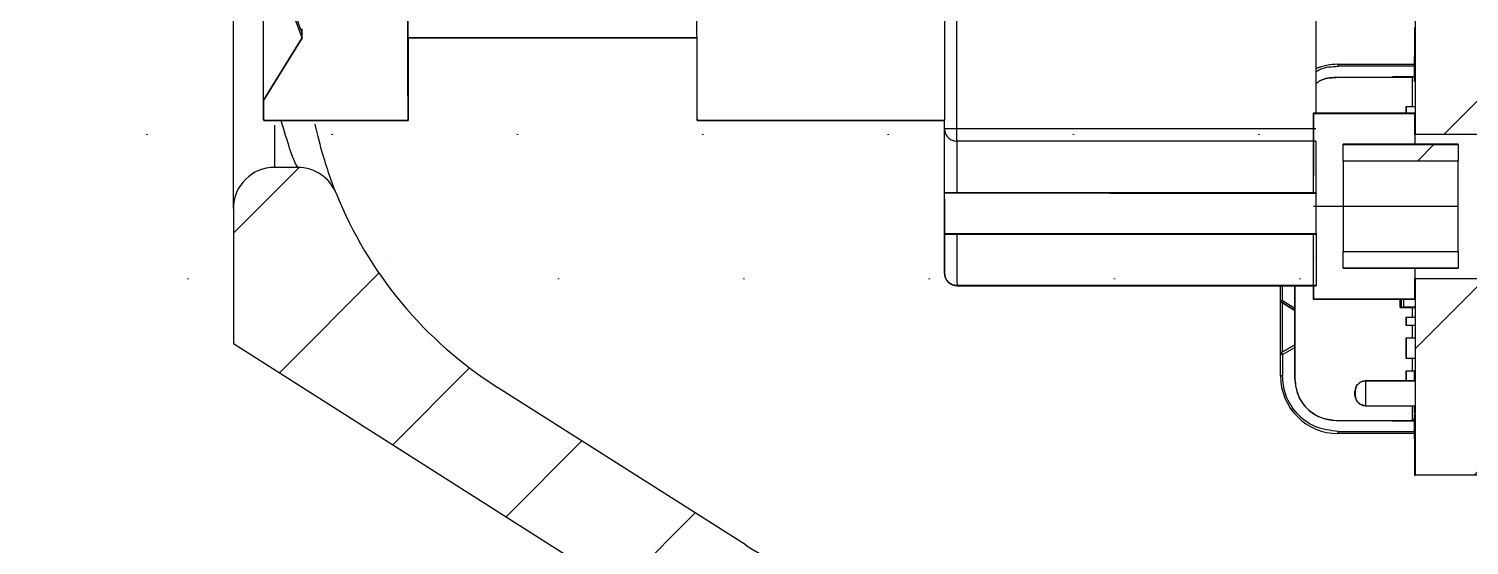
# Model space of a CAD drawing. Header units: millimetres. Extents: x 15 to 1192, y 5 to 836.
# Drawn here: x 538.77 to 573.67, y 311.67 to 324.17 of the extents above; entities that cross this region are included whole.
import ezdxf

# ---------------------------------------------------------------- set-up
doc = ezdxf.new("R2010")
doc.units = ezdxf.units.MM

msp = doc.modelspace()

# ---------------------------------------------------------------- hatches: boundary and pattern name
at = {"linetype": 'Continuous', "lineweight": 18}
h = msp.add_hatch(dxfattribs=at)
h.set_pattern_fill('ANSI31', style=0)
edge = h.paths.add_edge_path(flags=0)
edge.add_line((573.959, 321.611), (573.959, 338.121))
edge.add_ellipse((418.46, 339.866), major_axis=(-2090.982, 0), ratio=0.00083693, start_angle=94.220864, end_angle=94.264818, ccw=False)
edge.add_line((572.359, 338.12), (572.359, 321.611))
edge.add_ellipse((418.46, 319.866), major_axis=(-2090.982, 0), ratio=0.00083693, start_angle=265.735182, end_angle=265.779136, ccw=False)
h = msp.add_hatch(dxfattribs=at)
h.set_pattern_fill('ANSI31', style=0)
edge = h.paths.add_edge_path(flags=0)
edge.add_line((570.617, 321.369), (570.617, 320.967))
edge.add_spline(control_points=[(570.617, 320.967), (570.897, 320.967), (571.177, 320.967), (571.457, 320.967), (571.737, 320.967), (572.018, 320.967), (572.298, 320.967), (572.664, 320.967), (573.031, 320.967), (573.398, 320.967)], knot_values=[0, 0, 0, 0, 0.00084, 0.00084, 0.00084, 0.001681, 0.001681, 0.001681, 0.002781, 0.002781, 0.002781, 0.002781], weights=[1, 1, 1, 1, 1, 1, 1, 1, 1, 1], degree=3, periodic=0)
edge.add_line((573.398, 320.967), (573.398, 321.369))
edge.add_spline(control_points=[(573.398, 321.369), (572.971, 321.369), (572.544, 321.369), (572.117, 321.369), (571.867, 321.369), (571.617, 321.369), (571.367, 321.369), (571.117, 321.369), (570.867, 321.369), (570.617, 321.369)], knot_values=[0, 0, 0, 0, 0.001281, 0.001281, 0.001281, 0.002031, 0.002031, 0.002031, 0.002781, 0.002781, 0.002781, 0.002781], weights=[1, 1, 1, 1, 1, 1, 1, 1, 1, 1], degree=3, periodic=0)
h = msp.add_hatch(dxfattribs=at)
h.set_pattern_fill('ANSI31', style=0)
edge = h.paths.add_edge_path(flags=0)
edge.add_line((661.237, 302.294), (661.246, 303.294))
edge.add_arc((660.247, 303.304), 1, 359.4791, 449.4791)
edge.add_line((660.256, 304.303), (579.92, 305.034))
edge.add_arc((580.01, 315.033), 10, 209.4753, 269.4791, ccw=False)
edge.add_line((571.305, 310.113), (561.504, 310.113))
edge.add_arc((561.504, 320.113), 10, 237.6002, 270, ccw=False)
edge.add_line((556.146, 311.67), (550.127, 315.489))
edge.add_arc((555.485, 323.933), 10, 201.9801, 237.6002, ccw=False)
edge.add_arc((545.285, 319.815), 1, 21.9801, 90)
edge.add_line((545.285, 320.815), (544.724, 320.815))
edge.add_arc((544.724, 319.815), 1, 90, 180)
edge.add_line((543.724, 319.815), (543.724, 316.553))
edge.add_line((543.724, 316.553), (571.205, 299.113))
edge.add_line((571.205, 299.113), (571.232, 302.113))
edge.add_line((571.232, 302.113), (660.228, 301.304))
edge.add_arc((660.237, 302.304), 1, 269.4791, 359.4791)
h = msp.add_hatch(dxfattribs=at)
h.set_pattern_fill('ANSI31', style=0)
edge = h.paths.add_edge_path(flags=0)
edge.add_line((573.959, 313.363), (573.959, 318.121))
edge.add_ellipse((418.46, 319.866), major_axis=(-2090.982, 0), ratio=0.00083693, start_angle=94.220864, end_angle=94.264818, ccw=False)
edge.add_line((572.359, 318.12), (572.359, 313.363))
edge.add_line((572.359, 313.363), (573.959, 313.363))
h = msp.add_hatch(dxfattribs=at)
h.set_pattern_fill('ANSI31', style=0)
edge = h.paths.add_edge_path(flags=0)
edge.add_line((570.617, 318.78), (570.617, 318.378))
edge.add_spline(control_points=[(570.617, 318.378), (571.044, 318.378), (571.471, 318.378), (571.898, 318.378), (572.148, 318.378), (572.398, 318.378), (572.648, 318.378), (572.898, 318.378), (573.148, 318.378), (573.398, 318.378)], knot_values=[0, 0, 0, 0, 0.001281, 0.001281, 0.001281, 0.002031, 0.002031, 0.002031, 0.002781, 0.002781, 0.002781, 0.002781], weights=[1, 1, 1, 1, 1, 1, 1, 1, 1, 1], degree=3, periodic=0)
edge.add_line((573.398, 318.378), (573.398, 318.78))
edge.add_spline(control_points=[(573.398, 318.78), (573.118, 318.78), (572.837, 318.78), (572.557, 318.78), (572.277, 318.78), (571.997, 318.78), (571.717, 318.78), (571.35, 318.78), (570.984, 318.78), (570.617, 318.78)], knot_values=[0, 0, 0, 0, 0.00084, 0.00084, 0.00084, 0.001681, 0.001681, 0.001681, 0.002781, 0.002781, 0.002781, 0.002781], weights=[1, 1, 1, 1, 1, 1, 1, 1, 1, 1], degree=3, periodic=0)

# ---------------------------------------------------------------- linework, layer by layer
at = {"color": 7, "linetype": 'Continuous', "lineweight": 25}
for p, q in [((572.359, 338.12), (572.359, 321.611)), ((569.952, 337.624), (569.952, 322.124)), ((543.724, 319.815), (543.724, 328.894)), ((561.252, 321.75), (561.252, 328.95)), ((544.459, 322.451), (545.389, 323.951)), ((545.389, 323.95), (544.459, 322.45)), ((545.389, 323.95), (545.388, 324.165)), ((545.389, 323.951), (545.389, 323.95)), ((547.959, 323.951), (547.959, 323.95)), ((547.959, 323.951), (547.959, 321.951)), ((547.959, 323.95), (554.959, 323.95)), ((554.959, 323.951), (554.959, 323.95)), ((554.959, 321.951), (554.959, 323.951)), ((572.34, 324.199), (572.34, 323.31)), ((570.495, 323.31), (570.489, 323.31)), ((570.495, 323.31), (572.345, 323.31)), ((572.345, 323.26), (570.495, 323.26)), ((571.036, 323.31), (571.036, 323.31)), ((572.341, 323.486), (572.341, 323.486)), ((572.344, 323.486), (572.345, 323.486)), ((572.295, 322.99), (570.445, 322.99)), ((570.445, 322.99), (570.445, 322.99)), ((571.811, 323.01), (572.345, 323.01)), ((571.836, 322.99), (571.811, 323.01)), ((572.295, 322.29), (572.295, 322.99)), ((572.34, 323.01), (572.34, 322.979)), ((572.34, 322.979), (572.34, 323.01)), ((572.345, 322.979), (572.345, 322.973)), ((572.345, 322.973), (572.345, 322.896)), ((572.345, 322.973), (572.345, 322.973)), ((572.345, 322.973), (572.345, 322.891)), ((544.459, 322.451), (544.459, 322.45)), ((544.459, 321.951), (544.459, 322.451)), ((572.145, 322.29), (572.145, 322.12)), ((572.145, 322.12), (572.145, 322.29)), ((572.145, 322.29), (572.145, 322.29)), ((572.145, 322.29), (572.345, 322.29)), ((544.459, 321.951), (544.459, 321.95)), ((544.459, 321.95), (547.959, 321.95)), ((544.724, 321.832), (544.724, 320.815)), ((547.959, 321.951), (547.959, 321.95)), ((554.959, 321.95), (554.959, 321.951)), ((554.959, 321.95), (560.959, 321.95)), ((560.952, 321.75), (560.952, 321.951)), ((560.959, 321.95), (560.959, 321.951)), ((560.959, 320.186), (560.959, 321.951)), ((572.353, 322.124), (569.892, 322.124)), ((569.898, 321.118), (569.898, 322.121)), ((572.348, 322.12), (572.348, 321.369)), ((560.952, 321.75), (560.958, 321.75)), ((569.952, 321.75), (561.252, 321.75)), ((569.957, 321.45), (561.257, 321.45)), ((561.257, 321.45), (561.257, 320.186)), ((569.957, 321.45), (569.957, 320.2)), ((572.347, 321.374), (570.617, 321.374)), ((570.617, 320.967), (570.617, 321.369)), ((573.002, 321.374), (572.342, 321.374)), ((573.398, 321.374), (572.348, 321.374)), ((573.398, 321.369), (573.398, 320.967)), ((545.285, 320.815), (544.724, 320.815)), ((560.958, 320.044), (560.958, 319.7)), ((569.959, 320.2), (560.959, 320.2)), ((560.959, 320.2), (560.959, 320.186)), ((569.959, 320.2), (569.959, 320.184)), ((569.959, 319.216), (569.959, 320.184)), ((543.724, 319.815), (543.724, 316.553)), ((569.896, 319.874), (570.616, 319.874)), ((570.616, 319.874), (573.397, 319.874)), ((560.959, 319.214), (560.959, 319.2)), ((560.959, 318.255), (560.959, 319.214)), ((560.959, 319.2), (569.959, 319.2)), ((569.959, 319.216), (569.959, 319.2)), ((570.617, 318.378), (570.617, 318.78)), ((573.398, 318.78), (573.398, 318.378)), ((569.898, 317.626), (569.898, 318.629)), ((570.617, 318.374), (572.347, 318.374)), ((572.342, 318.374), (573.002, 318.374)), ((572.348, 318.378), (572.348, 317.627)), ((572.348, 318.374), (573.398, 318.374)), ((560.959, 318.25), (560.959, 318.255)), ((561.254, 317.95), (561.401, 317.95)), ((561.259, 317.95), (561.259, 317.954)), ((561.401, 317.95), (569.897, 317.95)), ((569.089, 317.955), (569.089, 315.77)), ((569.095, 317.593), (569.095, 317.955)), ((569.145, 317.593), (569.145, 317.955)), ((569.445, 317.955), (569.445, 315.69)), ((569.445, 317.405), (569.445, 317.955)), ((569.898, 317.95), (569.964, 317.95)), ((572.359, 318.12), (572.359, 313.363)), ((569.892, 317.624), (572.353, 317.624)), ((571.996, 317.627), (571.996, 317.428)), ((571.996, 317.428), (571.996, 317.627)), ((571.997, 317.627), (571.997, 317.428)), ((571.997, 317.428), (571.997, 317.627)), ((572.017, 317.627), (572.017, 317.428)), ((572.081, 317.627), (572.081, 317.442)), ((569.095, 317.593), (569.101, 317.593)), ((569.101, 317.593), (569.145, 317.593)), ((569.118, 317.551), (569.445, 317.346)), ((569.118, 317.551), (569.118, 317.551)), ((569.145, 317.593), (569.445, 317.405)), ((569.445, 317.346), (569.145, 317.534)), ((569.145, 316.346), (569.145, 317.534)), ((569.445, 316.515), (569.445, 317.346)), ((569.445, 317.346), (569.445, 317.346)), ((571.996, 317.428), (571.996, 317.428)), ((571.996, 317.428), (571.997, 317.428)), ((571.997, 317.428), (572.017, 317.428)), ((571.997, 317.428), (571.997, 317.428)), ((572.03, 317.422), (572.002, 317.422)), ((572.002, 317.422), (572.016, 317.422)), ((572.002, 317.422), (572.002, 317.422)), ((572.003, 317.422), (572.031, 317.422)), ((572.003, 317.422), (572.003, 317.422)), ((572.017, 317.422), (572.003, 317.422)), ((572.016, 317.422), (572.03, 317.422)), ((572.017, 317.428), (572.115, 317.428)), ((572.154, 317.422), (572.017, 317.422)), ((572.031, 317.422), (572.327, 317.422)), ((572.031, 317.422), (572.031, 317.422)), ((572.037, 317.421), (572.036, 317.421)), ((572.326, 317.421), (572.036, 317.421)), ((572.037, 317.421), (572.327, 317.421)), ((572.153, 317.422), (572.114, 317.428)), ((572.115, 317.428), (572.154, 317.422)), ((572.295, 317.19), (572.295, 317.421)), ((572.327, 317.421), (572.326, 317.421)), ((572.327, 317.422), (572.347, 317.422)), ((572.327, 317.422), (572.327, 317.422)), ((572.327, 317.422), (572.327, 317.421)), ((572.327, 317.422), (572.327, 317.421)), ((572.327, 317.421), (572.327, 317.421)), ((572.145, 317.19), (572.145, 316.99)), ((572.145, 317.19), (572.345, 317.19)), ((572.145, 316.99), (572.145, 317.19)), ((572.145, 317.19), (572.145, 317.19)), ((572.345, 316.99), (572.145, 316.99)), ((572.145, 316.99), (572.145, 316.99)), ((572.295, 316.69), (572.295, 316.99)), ((543.724, 316.553), (571.205, 299.113)), ((572.145, 316.69), (572.145, 316.19)), ((572.145, 316.19), (572.145, 316.69)), ((572.145, 316.69), (572.145, 316.69)), ((572.145, 316.69), (572.345, 316.69)), ((569.145, 316.288), (569.095, 316.288)), ((569.095, 315.77), (569.095, 316.288)), ((569.445, 316.515), (569.12, 316.332)), ((569.145, 316.346), (569.445, 316.515)), ((569.145, 316.288), (569.445, 316.457)), ((569.145, 316.288), (569.145, 315.77)), ((569.445, 316.515), (569.445, 316.515)), ((569.445, 315.69), (569.445, 316.457)), ((572.145, 316.19), (572.145, 316.19)), ((572.345, 316.19), (572.145, 316.19)), ((572.145, 315.89), (572.145, 315.646)), ((572.145, 315.89), (572.345, 315.89)), ((572.145, 315.646), (572.145, 315.89)), ((572.145, 315.89), (572.145, 315.89)), ((572.295, 315.89), (572.295, 316.19)), ((569.089, 315.77), (569.095, 315.77)), ((569.145, 315.77), (569.095, 315.77)), ((569.445, 315.69), (569.445, 315.69)), ((571.158, 315.646), (571.157, 315.646)), ((571.157, 315.646), (572.358, 315.646)), ((571.158, 315.646), (571.158, 315.046)), ((572.358, 315.646), (571.158, 315.646)), ((556.146, 311.67), (550.127, 315.489)), ((570.897, 315.396), (570.897, 315.296)), ((570.897, 315.396), (570.897, 315.396)), ((570.897, 315.396), (570.897, 315.296)), ((570.897, 315.296), (570.897, 315.396)), ((570.897, 315.296), (570.897, 315.296)), ((570.899, 315.396), (570.899, 315.296)), ((570.899, 315.396), (570.899, 315.396)), ((570.899, 315.396), (570.899, 315.296)), ((570.899, 315.296), (570.899, 315.396)), ((570.899, 315.296), (570.899, 315.296)), ((570.901, 315.396), (570.901, 315.296)), ((570.901, 315.396), (570.901, 315.296)), ((570.901, 315.396), (570.901, 315.396)), ((570.901, 315.296), (570.901, 315.396)), ((570.901, 315.296), (570.901, 315.296)), ((570.903, 315.396), (570.903, 315.296)), ((570.903, 315.396), (570.903, 315.296)), ((570.903, 315.396), (570.903, 315.396)), ((570.903, 315.296), (570.903, 315.396)), ((570.903, 315.296), (570.903, 315.296)), ((570.905, 315.396), (570.914, 315.436)), ((570.905, 315.396), (570.905, 315.296)), ((570.905, 315.396), (570.905, 315.396)), ((570.905, 315.396), (570.905, 315.296)), ((570.905, 315.296), (570.905, 315.396)), ((570.905, 315.296), (570.914, 315.256)), ((570.905, 315.296), (570.905, 315.296)), ((570.907, 315.396), (570.907, 315.296)), ((570.907, 315.396), (570.907, 315.396)), ((570.907, 315.396), (570.907, 315.296)), ((570.907, 315.296), (570.907, 315.396)), ((570.907, 315.296), (570.907, 315.296)), ((571.158, 315.046), (571.157, 315.046)), ((571.158, 315.046), (572.358, 315.046)), ((572.295, 314.69), (572.295, 315.046)), ((572.345, 314.702), (572.345, 314.84)), ((572.345, 314.836), (572.345, 314.702)), ((570.445, 314.69), (570.445, 314.69)), ((570.445, 314.69), (572.295, 314.69)), ((572.345, 314.67), (571.811, 314.67)), ((572.345, 314.702), (572.295, 314.702)), ((572.34, 314.702), (572.34, 314.67)), ((572.34, 314.67), (572.34, 314.702)), ((572.341, 314.702), (572.342, 314.67)), ((572.344, 314.67), (572.344, 314.702)), ((572.345, 314.702), (572.355, 314.702)), ((572.345, 314.702), (572.345, 314.702)), ((570.489, 314.37), (570.495, 314.37)), ((570.495, 314.42), (572.345, 314.42)), ((572.345, 314.37), (570.495, 314.37)), ((572.34, 314.37), (572.34, 313.759)), ((572.341, 314.246), (572.341, 314.246)), ((572.345, 314.246), (572.344, 314.246)), ((572.34, 313.363), (572.359, 313.363)), ((573.959, 313.363), (572.359, 313.363))]:
    msp.add_line(p, q, dxfattribs=at)
at = {"color": 7, "linetype": 'Continuous', "lineweight": 25, "flags": 128}
for points in [[(554.959, 323.951), (551.959, 323.951), (550.459, 323.951), (547.959, 323.951)], [(547.959, 321.951), (546.209, 321.951), (544.459, 321.951)], [(560.959, 321.951), (557.959, 321.951), (554.959, 321.951)], [(569.898, 322.121), (571.123, 322.12), (572.348, 322.12)], [(572.358, 321.374), (572.358, 321.476), (572.359, 321.616)], [(570.617, 321.369), (571.367, 321.369), (572.117, 321.369), (573.398, 321.369)], [(572.348, 321.369), (572.673, 321.369), (572.998, 321.369)], [(573.398, 320.967), (572.298, 320.967), (571.457, 320.967), (570.617, 320.967)], [(569.959, 320.184), (568.959, 320.184), (564.959, 320.185), (560.959, 320.186), (560.959, 320.186)], [(560.959, 319.214), (561.959, 319.215), (565.959, 319.216), (569.959, 319.216)], [(570.617, 318.78), (571.717, 318.78), (572.557, 318.78), (573.398, 318.78)], [(573.398, 318.378), (572.648, 318.378), (571.898, 318.378), (570.617, 318.378)], [(572.998, 318.378), (572.673, 318.378), (572.348, 318.378)], [(572.359, 318.12), (572.358, 318.209), (572.358, 318.374)], [(569.959, 317.955), (566.459, 317.954), (561.259, 317.954)], [(572.348, 317.627), (571.123, 317.627), (569.898, 317.627)], [(572.358, 315.866), (572.358, 315.828), (572.358, 315.719), (572.358, 315.557), (572.358, 315.366), (572.358, 315.174), (572.358, 315.012), (572.358, 314.904), (572.358, 314.866), (572.358, 314.904), (572.357, 315.012), (572.357, 315.046)], [(572.347, 315.046), (572.347, 315.012), (572.347, 314.904), (572.347, 314.866), (572.347, 314.904), (572.347, 315.012), (572.347, 315.046)], [(572.35, 315.046), (572.349, 315.012), (572.349, 314.904), (572.349, 314.866), (572.349, 314.904), (572.349, 315.012), (572.349, 315.046)], [(572.352, 315.046), (572.352, 315.012), (572.351, 314.904), (572.351, 314.866), (572.351, 314.904), (572.351, 315.012), (572.351, 315.046)], [(572.354, 315.046), (572.354, 315.012), (572.354, 314.904), (572.353, 314.866), (572.353, 314.904), (572.353, 315.012), (572.353, 315.046)], [(572.356, 315.046), (572.356, 315.012), (572.356, 314.904), (572.356, 314.866), (572.355, 314.904), (572.355, 315.012), (572.355, 315.046)]]:
    msp.add_lwpolyline(points, dxfattribs=at)
at = {"color": 7, "linetype": 'Continuous', "lineweight": 25}
for centre, radius, start, end in [((570.495, 321.91), 1.4, 90, 113.0093), ((570.489, 321.91), 1.4, 90, 112.5777), ((555.562, 323.273), 14.933, 359.952, 0.1439), ((615.915, 323.341), 43.575, 179.8101, 180.0406), ((528.767, 323.341), 43.575, 359.9594, 0.1899), ((615.918, 323.341), 43.575, 179.8101, 180.0406), ((407.431, 323.173), 164.914, 359.90383, 0.10876), ((572.276, 321.611), 0.0828, 359.6574, 2.9447), ((544.724, 319.815), 1, 90, 180), ((545.285, 319.815), 1, 21.9801, 90), ((555.485, 323.933), 10, 201.9801, 237.6002), ((569.145, 317.593), 0.05, 180, 238), ((569.157, 317.615), 0.0606, 201.4034, 239.257), ((566.534, 319.18), 3.055, 327.7645, 328.0394), ((524.364, 345.572), 52.803, 327.964, 328.0024), ((572.002, 317.428), 0.006, 180, 270), ((572.002, 317.428), 0.006, 180, 270), ((572.002, 317.428), 0.006, 180, 270), ((572.003, 317.428), 0.006, 180, 270), ((572.003, 317.428), 0.006, 180, 270), ((572.003, 317.428), 0.006, 180, 270), ((570.225, 317.426), 1.792, 359.8561, 0.048), ((572.036, 317.441), 0.02, 251.8051, 270), ((572.037, 317.441), 0.02, 251.8051, 270), ((569.145, 316.288), 0.05, 149.6817, 180), ((569.145, 316.288), 0.05, 119.3634, 149.6817), ((554.161, 290.69), 29.661, 59.6576, 59.7542), ((554.183, 307.885), 17.161, 29.3217, 29.4887), ((513.716, 315.663), 58.631, 359.98283, 0.19778), ((630.978, 315.663), 58.631, 179.80222, 180.01717), ((513.719, 315.663), 58.631, 359.98283, 0.19778), ((630.98, 315.663), 58.631, 179.80222, 180.01717), ((513.721, 315.663), 58.631, 359.98283, 0.19778), ((630.982, 315.663), 58.631, 179.80222, 180.01717), ((513.723, 315.663), 58.631, 359.98283, 0.19778), ((630.984, 315.663), 58.631, 179.80222, 180.01717), ((630.986, 315.663), 58.631, 179.80222, 180.01717), ((513.725, 315.663), 58.631, 359.98283, 0.19778), ((630.988, 315.663), 58.631, 179.80222, 180.01717), ((570.495, 315.77), 1.4, 180, 270), ((570.445, 315.69), 1, 180, 270), ((407.431, 314.559), 164.914, 359.89124, 0.09617), ((570.945, 315.77), 1.4, 308.2132, 309.5177), ((555.562, 314.408), 14.933, 359.8561, 0.048), ((606.051, 314.363), 33.711, 179.9877, 180.1996), ((538.631, 314.363), 33.711, 359.8004, 0.0123), ((606.055, 314.363), 33.711, 179.9877, 180.1996), ((689.963, 313.659), 117.623, 179.95163, 180.14452), ((561.504, 320.113), 10, 237.6002, 270)]:
    msp.add_arc(centre, radius, start, end, dxfattribs=at)
for start_param, end_param in [(4.637954, 4.638721), (1.644464, 1.645231)]:
    msp.add_ellipse((418.46, 319.866), major_axis=(-2090.982, 0), ratio=0.000837, start_param=start_param, end_param=end_param, dxfattribs=at)
for points, knots in [([(547.959, 321.95), (547.958, 321.976), (547.958, 322.029), (547.956, 322.475), (547.955, 323.213), (547.954, 324.253), (547.953, 325.532), (547.953, 326.966), (547.952, 328.457), (547.952, 329.95), (547.952, 331.443), (547.953, 332.934), (547.953, 334.368), (547.954, 335.647), (547.955, 336.687), (547.956, 337.426), (547.958, 337.871), (547.958, 337.924), (547.959, 337.95)], [0, 0, 0, 0, 0.058258, 0.120006, 0.18432, 0.25, 0.31568, 0.379994, 0.441742, 0.5, 0.558258, 0.620006, 0.68432, 0.75, 0.81568, 0.879994, 0.941742, 1, 1, 1, 1]), ([(544.459, 322.45), (544.458, 322.55), (544.457, 322.704), (544.455, 323.64), (544.454, 324.608), (544.454, 325.809), (544.453, 327.555), (544.452, 329.95), (544.453, 332.345), (544.454, 334.091), (544.454, 335.293), (544.455, 336.26), (544.457, 337.196), (544.458, 337.35), (544.459, 337.45)], [0, 0, 0, 0, 0.119728, 0.18418, 0.25, 0.31582, 0.380272, 0.5, 0.619728, 0.68418, 0.75, 0.81582, 0.880272, 1, 1, 1, 1]), ([(545.388, 335.849), (545.244, 335.435), (544.985, 334.689), (544.719, 333.456), (544.569, 332.42), (544.504, 331.546), (544.489, 330.863), (544.489, 330.02), (544.512, 328.822), (544.594, 327.319), (544.805, 325.712), (545.189, 324.618), (545.388, 324.051)], [0, 0, 0, 0, 0.117559, 0.211451, 0.311024, 0.370256, 0.422615, 0.480448, 0.580951, 0.709312, 0.849385, 1, 1, 1, 1]), ([(547.959, 323.95), (547.958, 324.03), (547.957, 324.153), (547.956, 324.902), (547.955, 325.676), (547.955, 326.637), (547.954, 328.034), (547.954, 329.95), (547.954, 331.866), (547.955, 333.263), (547.955, 334.224), (547.956, 334.998), (547.957, 335.747), (547.958, 335.87), (547.959, 335.95)], [0, 0, 0, 0, 0.119728, 0.18418, 0.25, 0.31582, 0.380272, 0.5, 0.619728, 0.68418, 0.75, 0.81582, 0.880272, 1, 1, 1, 1]), ([(554.959, 323.95), (554.958, 324.03), (554.957, 324.153), (554.956, 324.902), (554.955, 325.676), (554.955, 326.637), (554.954, 328.034), (554.954, 329.95), (554.954, 331.866), (554.955, 333.263), (554.955, 334.224), (554.956, 334.998), (554.957, 335.747), (554.958, 335.87), (554.959, 335.95)], [0, 0, 0, 0, 0.119728, 0.18418, 0.25, 0.31582, 0.380272, 0.5, 0.619728, 0.68418, 0.75, 0.81582, 0.880272, 1, 1, 1, 1]), ([(560.952, 328.95), (560.952, 328.02), (560.953, 326.599), (560.954, 324.962), (560.954, 323.868), (560.956, 323.002), (560.957, 322.173), (560.958, 322.038), (560.959, 321.95)], [0, 0, 0, 0, 0.245573, 0.375141, 0.506139, 0.636262, 0.763292, 1, 1, 1, 1]), ([(545.389, 323.951), (545.171, 324.521), (544.729, 325.677), (544.488, 327.19), (544.466, 328.099), (544.459, 328.381)], [0, 0, 0, 0, 0.401163, 0.813957, 1, 1, 1, 1]), ([(544.459, 328.377), (544.499, 327.618), (544.578, 326.094), (545.118, 324.667), (545.389, 323.95)], [0, 0, 0, 0, 0.497973, 1, 1, 1, 1]), ([(554.954, 323.95), (554.954, 323.934), (554.955, 323.556), (554.956, 323.016), (554.957, 322.166), (554.958, 322.035), (554.959, 321.95)], [0, 0, 0, 0, 0.011323, 0.27182, 0.526125, 1, 1, 1, 1]), ([(569.952, 323.129), (569.987, 323.15), (570.149, 323.248), (570.343, 323.255), (570.495, 323.26)], [0, 0, 0, 0, 0.21545, 1, 1, 1, 1]), ([(570.445, 322.99), (570.31, 322.983), (570.129, 322.972), (569.988, 322.867), (569.952, 322.84)], [0, 0, 0, 0, 0.745928, 1, 1, 1, 1]), ([(569.952, 322.84), (569.988, 322.867), (570.129, 322.972), (570.31, 322.983), (570.445, 322.99)], [0, 0, 0, 0, 0.254, 1, 1, 1, 1]), ([(544.459, 321.95), (544.458, 321.98), (544.458, 322.041), (544.457, 322.323), (544.456, 322.631), (544.456, 322.693)], [0, 0, 0, 0, 0.429252, 0.884216, 1, 1, 1, 1]), ([(545.285, 320.815), (545.242, 320.88), (545.177, 320.979), (544.955, 321.703), (544.88, 321.95)], [0, 0, 0, 0, 0.659468, 1, 1, 1, 1]), ([(545.702, 321.859), (545.761, 321.584), (545.824, 321.343), (545.945, 320.928), (546.003, 320.753), (546.152, 320.33), (546.212, 320.19), (546.212, 320.19)], [0, 0, 0, 0, 0.25, 0.25, 0.5, 0.5, 1, 1, 1, 1]), ([(569.898, 322.121), (569.897, 322.122), (569.897, 322.133), (569.897, 322.04), (569.896, 321.768), (569.896, 321.477), (569.896, 321.113), (569.896, 320.824), (569.896, 320.646), (569.896, 320.617)], [0, 0, 0, 0, 0.040365, 0.333092, 0.490673, 0.651597, 0.812522, 0.970102, 1, 1, 1, 1]), ([(572.348, 322.12), (572.347, 322.122), (572.347, 322.133), (572.347, 322.035), (572.346, 321.812), (572.346, 321.663), (572.346, 321.613)], [0, 0, 0, 0, 0.07201, 0.585192, 0.861446, 1, 1, 1, 1]), ([(561.252, 321.75), (561.214, 321.75), (561.156, 321.75), (561.086, 321.75), (561.038, 321.75), (560.999, 321.75), (560.962, 321.75), (560.956, 321.75), (560.952, 321.75)], [0, 0, 0, 0, 0.239457, 0.368361, 0.5, 0.631639, 0.760543, 1, 1, 1, 1]), ([(560.958, 321.75), (560.958, 321.749), (560.958, 321.738), (560.96, 321.701), (560.977, 321.629), (561.025, 321.552), (561.09, 321.498), (561.144, 321.47), (561.2, 321.453), (561.239, 321.451), (561.257, 321.45)], [0, 0, 0, 0, 0.008578, 0.077758, 0.2762827, 0.5537996, 0.684136, 0.7982034, 0.9016675, 1, 1, 1, 1]), ([(561.252, 321.45), (561.252, 321.454), (561.252, 321.46), (561.252, 321.498), (561.252, 321.536), (561.252, 321.584), (561.252, 321.654), (561.252, 321.712), (561.252, 321.75)], [0, 0, 0, 0, 0.239457, 0.368361, 0.5, 0.631639, 0.760543, 1, 1, 1, 1]), ([(569.896, 320.183), (569.896, 320.234), (569.896, 320.369), (569.897, 320.564), (569.897, 320.764), (569.897, 320.926), (569.897, 321.076), (569.897, 321.133), (569.897, 321.121), (569.898, 321.118)], [0, 0, 0, 0, 0.0874497, 0.2324153, 0.3774043, 0.5223699, 0.6673589, 0.9338172, 1, 1, 1, 1]), ([(570.616, 321.18), (570.616, 321.211), (570.617, 321.352), (570.617, 321.382), (570.617, 321.371), (570.617, 321.369)], [0, 0, 0, 0, 0.1916802, 0.8608205, 1, 1, 1, 1]), ([(570.617, 320.967), (570.617, 320.97), (570.617, 320.983), (570.617, 320.918), (570.616, 320.674), (570.616, 320.299), (570.616, 320.012), (570.616, 319.874)], [0, 0, 0, 0, 0.0638, 0.288589, 0.5319, 0.77521, 1, 1, 1, 1]), ([(573.398, 320.967), (573.398, 320.97), (573.398, 320.983), (573.397, 320.918), (573.397, 320.674), (573.397, 320.299), (573.397, 320.012), (573.397, 319.874)], [0, 0, 0, 0, 0.064992, 0.289495, 0.532496, 0.775497, 1, 1, 1, 1]), ([(560.959, 319.2), (560.959, 319.207), (560.959, 319.217), (560.959, 319.279), (560.959, 319.344), (560.959, 319.424), (560.958, 319.54), (560.958, 319.7), (560.958, 319.86), (560.959, 319.976), (560.959, 320.056), (560.959, 320.121), (560.959, 320.183), (560.959, 320.193), (560.959, 320.2)], [0, 0, 0, 0, 0.119728, 0.18418, 0.25, 0.31582, 0.380272, 0.5, 0.619728, 0.68418, 0.75, 0.81582, 0.880272, 1, 1, 1, 1]), ([(569.959, 319.2), (569.959, 319.207), (569.959, 319.217), (569.959, 319.279), (569.959, 319.344), (569.959, 319.424), (569.958, 319.54), (569.958, 319.7), (569.958, 319.86), (569.959, 319.976), (569.959, 320.056), (569.959, 320.121), (569.959, 320.183), (569.959, 320.193), (569.959, 320.2)], [0, 0, 0, 0, 0.119728, 0.18418, 0.25, 0.31582, 0.380272, 0.5, 0.619728, 0.68418, 0.75, 0.81582, 0.880272, 1, 1, 1, 1]), ([(560.958, 319.7), (560.958, 319.518), (560.958, 319.237), (560.958, 318.899), (560.958, 318.667), (560.958, 318.48), (560.959, 318.299), (560.959, 318.269), (560.959, 318.25)], [0, 0, 0, 0, 0.239457, 0.368361, 0.5, 0.631639, 0.760543, 1, 1, 1, 1]), ([(570.616, 319.874), (570.616, 319.735), (570.616, 319.448), (570.616, 319.073), (570.617, 318.829), (570.617, 318.764), (570.617, 318.777), (570.617, 318.78)], [0, 0, 0, 0, 0.22479, 0.4681, 0.711411, 0.936201, 1, 1, 1, 1]), ([(573.397, 319.874), (573.397, 319.735), (573.397, 319.448), (573.397, 319.073), (573.397, 318.829), (573.398, 318.764), (573.398, 318.777), (573.398, 318.78)], [0, 0, 0, 0, 0.2245035, 0.4675043, 0.7105051, 0.9350085, 1, 1, 1, 1]), ([(561.258, 319.2), (561.258, 319.151), (561.258, 318.986), (561.258, 318.735), (561.258, 318.453), (561.258, 318.228), (561.258, 318.009), (561.259, 317.973), (561.259, 317.95)], [0, 0, 0, 0, 0.065826, 0.224158, 0.385851, 0.547543, 0.705875, 1, 1, 1, 1]), ([(569.898, 318.629), (569.897, 318.626), (569.897, 318.614), (569.897, 318.671), (569.897, 318.82), (569.897, 318.985), (569.897, 319.116), (569.897, 319.196), (569.897, 319.2)], [0, 0, 0, 0, 0.0853026, 0.4287389, 0.6155842, 0.8024596, 0.9893048, 1, 1, 1, 1]), ([(569.958, 319.2), (569.958, 319.151), (569.958, 318.986), (569.958, 318.735), (569.958, 318.453), (569.958, 318.226), (569.958, 318.015), (569.959, 317.94), (569.959, 317.953), (569.959, 317.955)], [0, 0, 0, 0, 0.062282, 0.21209, 0.365077, 0.518064, 0.667873, 0.946162, 1, 1, 1, 1]), ([(570.617, 318.378), (570.617, 318.376), (570.617, 318.365), (570.617, 318.396), (570.616, 318.538), (570.616, 318.57)], [0, 0, 0, 0, 0.138286, 0.803131, 1, 1, 1, 1]), ([(561.259, 317.954), (561.225, 317.957), (561.158, 317.964), (561.068, 318.016), (561, 318.092), (560.964, 318.176), (560.96, 318.232), (560.959, 318.255)], [0, 0, 0, 0, 0.213987, 0.427968, 0.642142, 0.856798, 1, 1, 1, 1]), ([(560.959, 318.25), (560.963, 318.212), (560.969, 318.154), (561.006, 318.084), (561.045, 318.036), (561.093, 317.998), (561.163, 317.96), (561.221, 317.954), (561.259, 317.95)], [0, 0, 0, 0, 0.239457, 0.368361, 0.5, 0.631639, 0.760543, 1, 1, 1, 1]), ([(569.896, 317.95), (569.897, 317.89), (569.897, 317.692), (569.897, 317.614), (569.897, 317.625), (569.898, 317.627)], [0, 0, 0, 0, 0.276363, 0.912309, 1, 1, 1, 1]), ([(572.346, 318.128), (572.346, 318.081), (572.346, 317.934), (572.347, 317.713), (572.347, 317.614), (572.347, 317.625), (572.348, 317.627)], [0, 0, 0, 0, 0.134093, 0.411778, 0.927617, 1, 1, 1, 1]), ([(569.145, 317.534), (569.139, 317.537), (569.13, 317.543), (569.122, 317.548), (569.118, 317.551)], [0, 0, 0, 0, 0.565472, 1, 1, 1, 1]), ([(569.445, 317.346), (569.445, 317.347), (569.445, 317.348), (569.445, 317.356), (569.445, 317.368), (569.445, 317.386), (569.445, 317.399), (569.445, 317.405)], [0, 0, 0, 0, 0.162587, 0.3427, 0.537642, 0.774297, 1, 1, 1, 1]), ([(572.081, 317.442), (572.128, 317.442), (572.223, 317.442), (572.306, 317.442), (572.347, 317.442)], [0, 0, 0, 0, 0.502412, 1, 1, 1, 1]), ([(572.115, 317.428), (572.107, 317.429), (572.096, 317.431), (572.086, 317.437), (572.082, 317.439), (572.081, 317.441), (572.081, 317.442)], [0, 0, 0, 0, 0.654226, 0.859963, 0.93668, 1, 1, 1, 1]), ([(572.347, 317.422), (572.327, 317.422), (572.293, 317.422), (572.242, 317.422), (572.198, 317.422), (572.169, 317.422), (572.154, 317.422)], [0, 0, 0, 0, 0.339816, 0.559693, 0.779723, 1, 1, 1, 1]), ([(572.347, 317.442), (572.347, 317.44), (572.347, 317.437), (572.347, 317.432), (572.347, 317.427), (572.347, 317.422), (572.347, 317.422), (572.347, 317.422)], [0, 0, 0, 0, 0.1234507, 0.2444985, 0.4983376, 0.7241781, 1, 1, 1, 1]), ([(569.12, 316.332), (569.124, 316.335), (569.132, 316.339), (569.141, 316.344), (569.145, 316.346)], [0, 0, 0, 0, 0.556459, 1, 1, 1, 1]), ([(569.445, 316.457), (569.445, 316.465), (569.445, 316.482), (569.445, 316.501), (569.445, 316.513), (569.445, 316.514), (569.445, 316.515)], [0, 0, 0, 0, 0.286868, 0.584432, 0.803611, 1, 1, 1, 1]), ([(570.495, 314.42), (570.304, 314.444), (569.906, 314.494), (569.453, 314.859), (569.189, 315.313), (569.159, 315.622), (569.145, 315.77)], [0, 0, 0, 0, 0.270261, 0.562429, 0.789736, 1, 1, 1, 1]), ([(570.907, 315.396), (570.912, 315.431), (570.92, 315.5), (570.978, 315.578), (571.046, 315.622), (571.101, 315.642), (571.139, 315.645), (571.158, 315.646)], [0, 0, 0, 0, 0.31012, 0.616121, 0.758896, 0.886022, 1, 1, 1, 1]), ([(571.157, 315.646), (571.134, 315.644), (571.083, 315.64), (571.015, 315.606), (570.955, 315.551), (570.915, 315.478), (570.91, 315.423), (570.907, 315.396)], [0, 0, 0, 0, 0.146754, 0.316126, 0.510248, 0.757793, 1, 1, 1, 1]), ([(570.907, 315.296), (570.912, 315.261), (570.92, 315.192), (570.978, 315.114), (571.046, 315.07), (571.101, 315.049), (571.139, 315.047), (571.158, 315.046)], [0, 0, 0, 0, 0.31012, 0.616121, 0.758896, 0.886022, 1, 1, 1, 1]), ([(571.157, 315.046), (571.134, 315.048), (571.083, 315.052), (571.015, 315.086), (570.955, 315.141), (570.915, 315.214), (570.91, 315.269), (570.907, 315.296)], [0, 0, 0, 0, 0.146754, 0.316126, 0.510248, 0.757793, 1, 1, 1, 1])]:
    msp.add_open_spline(points, degree=3, knots=knots, dxfattribs=at)
msp.add_open_spline([(569.445, 315.69), (569.46, 315.559), (569.49, 315.297), (569.721, 314.967), (570.052, 314.736), (570.314, 314.705), (570.445, 314.69)], degree=3, dxfattribs=at)

doc.saveas('drawing.dxf')
